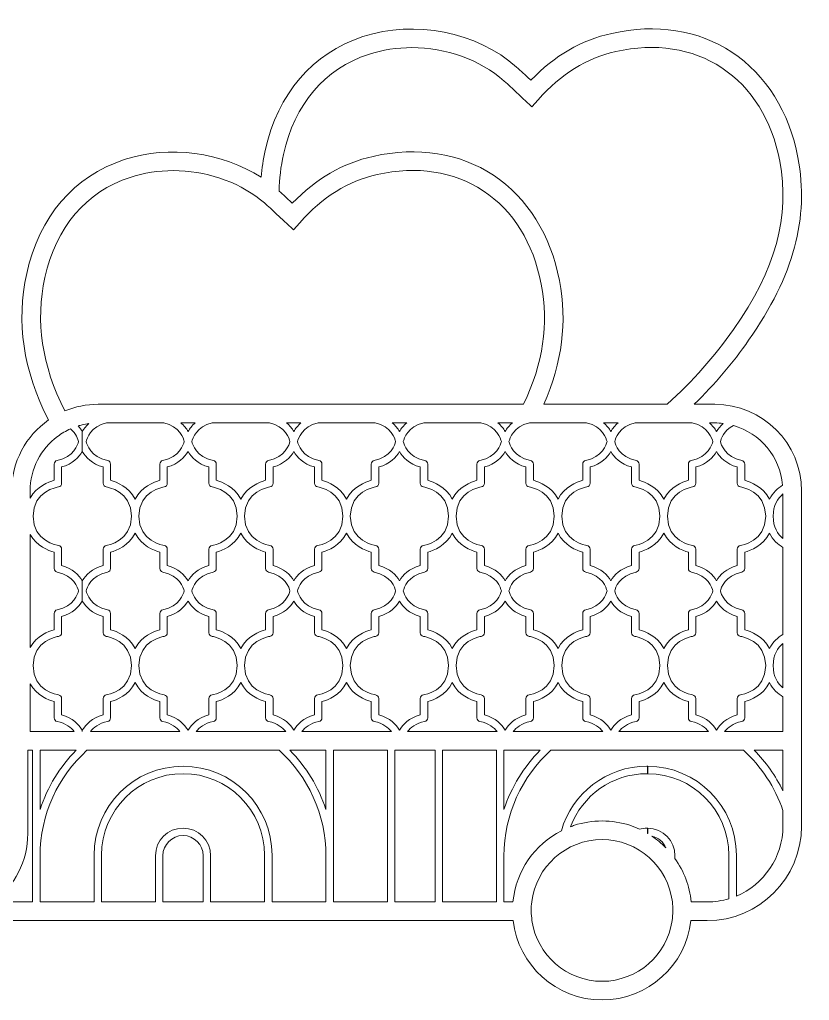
# Model space of a CAD drawing. Extents: x 14 to 2068, y -1996 to -61.
# Drawn here: x 574.7 to 786.6, y -330.3 to -67.2 of the extents above; entities that cross this region are included whole.
import ezdxf

# ---------------------------------------------------------------- set-up
doc = ezdxf.new("R2010")
doc.units = 0
doc.header["$MEASUREMENT"] = 0
doc.layers.add('Layer 1', color=7, linetype='Continuous', lineweight=0)

msp = doc.modelspace()

# ---------------------------------------------------------------- linework, layer by layer
at = {"layer": 'Layer 1'}
for points, knots in [([(463.14, -302.71), (467.31, -306.51), (472.82, -308.83), (478.77, -308.83), (478.77, -308.83), (515.09, -308.83), (515.09, -308.83), (516.35, -320.9), (526.58, -330.34), (538.98, -330.34), (551.36, -330.34), (561.58, -320.92), (562.85, -308.87), (563.03, -308.91), (563.21, -308.93), (563.4, -308.93), (563.4, -308.93), (707.12, -308.93), (707.12, -308.93), (708.48, -320.89), (718.66, -330.22), (730.98, -330.22), (743.3, -330.22), (753.47, -320.89), (754.83, -308.93), (754.83, -308.93), (759.15, -308.93), (759.15, -308.93), (773.13, -308.93), (784.5, -297.56), (784.5, -283.59), (784.5, -283.59), (784.5, -260.67), (784.5, -260.67), (784.5, -260.63), (784.49, -260.6), (784.49, -260.56), (784.49, -260.41), (784.5, -260.26), (784.5, -260.1), (784.5, -260.1), (784.5, -193.67), (784.5, -193.67), (784.5, -180.84), (774.06, -170.4), (761.23, -170.4), (761.23, -170.4), (755.73, -170.4), (755.73, -170.4), (761.23, -165.02), (766.07, -159.31), (770.31, -153.24), (782.39, -135.93), (786.6, -120.36), (783.54, -104.23), (781.22, -91.99), (774.93, -81.95), (765.83, -75.95), (756.74, -69.96), (745.58, -68.21), (733.56, -70.88), (725.41, -72.7), (718.29, -76.82), (711.87, -83.47), (711.8, -83.41), (711.74, -83.34), (711.67, -83.28), (710.37, -82.05), (709.25, -80.98), (708.05, -79.93), (697.35, -70.48), (680.78, -67.2), (666.8, -71.77), (653.27, -76.19), (643.98, -87.03), (640.62, -102.31), (640.09, -104.71), (639.72, -107.11), (639.52, -109.51), (629.01, -102.75), (614.93, -100.8), (602.8, -104.77), (589.27, -109.19), (579.98, -120.03), (576.62, -135.31), (573.75, -148.36), (575.66, -161.27), (582.47, -174.62), (576.47, -178.83), (572.54, -185.8), (572.54, -193.67), (572.54, -193.67), (572.54, -199.3), (572.54, -199.3), (572.54, -199.3), (544.39, -199.3), (544.39, -199.3), (531.85, -199.3), (519.28, -209.22), (516.37, -221.42), (516.37, -221.42), (509.81, -248.94), (509.81, -248.94), (509.81, -248.94), (497.01, -249.88), (497.01, -249.88), (497.01, -249.88), (497.01, -230.37), (497.01, -230.37), (497.01, -228.98), (495.89, -227.87), (494.51, -227.87), (493.13, -227.87), (492.01, -228.98), (492.01, -230.37), (492.01, -230.37), (492.01, -250.24), (492.01, -250.24), (492.01, -250.24), (478.42, -251.24), (478.42, -251.24), (478.38, -251.24), (478.34, -251.25), (478.29, -251.25), (469.89, -252.31), (462.19, -257.93), (458.2, -265.91), (456.43, -269.45), (455.5, -273.32), (455.5, -277.1), (455.5, -277.1), (455.5, -285.56), (455.5, -285.56), (455.5, -286.22), (455.54, -286.92), (455.61, -287.7), (456.16, -293.63), (458.98, -298.91), (463.14, -302.71)], [0, 0, 0, 0, 1, 1, 1, 2, 2, 2, 3, 3, 3, 4, 4, 4, 5, 5, 5, 6, 6, 6, 7, 7, 7, 8, 8, 8, 9, 9, 9, 10, 10, 10, 11, 11, 11, 12, 12, 12, 13, 13, 13, 14, 14, 14, 15, 15, 15, 16, 16, 16, 17, 17, 17, 18, 18, 18, 19, 19, 19, 20, 20, 20, 21, 21, 21, 22, 22, 22, 23, 23, 23, 24, 24, 24, 25, 25, 25, 26, 26, 26, 27, 27, 27, 28, 28, 28, 29, 29, 29, 30, 30, 30, 31, 31, 31, 32, 32, 32, 33, 33, 33, 34, 34, 34, 35, 35, 35, 36, 36, 36, 37, 37, 37, 38, 38, 38, 39, 39, 39, 40, 40, 40, 41, 41, 41, 42, 42, 42, 43, 43, 43, 44, 44, 44, 45, 45, 45, 46, 46, 46, 46]), ([(645.5, -103.38), (648.46, -89.91), (656.58, -80.37), (668.35, -76.52), (672.08, -75.31), (676.01, -74.72), (679.94, -74.72), (689.05, -74.72), (698.17, -77.87), (704.75, -83.68), (705.87, -84.67), (706.96, -85.71), (708.23, -86.91), (708.87, -87.52), (709.55, -88.16), (710.28, -88.85), (710.28, -88.85), (712.16, -90.6), (712.16, -90.6), (712.16, -90.6), (713.86, -88.68), (713.86, -88.68), (720.01, -81.73), (726.81, -77.51), (734.65, -75.76), (745.31, -73.39), (755.14, -74.9), (763.08, -80.13), (771.16, -85.45), (776.54, -94.1), (778.63, -105.16), (781.46, -120.08), (777.63, -134.02), (766.21, -150.38), (761.21, -157.54), (755.31, -164.2), (748.44, -170.4), (748.44, -170.4), (715.37, -170.4), (715.37, -170.4), (720.32, -159.11), (721.64, -148.3), (719.54, -137.23), (717.22, -124.99), (710.93, -114.95), (701.83, -108.95), (692.74, -102.96), (681.58, -101.21), (669.56, -103.88), (661.41, -105.7), (654.29, -109.82), (647.87, -116.47), (647.8, -116.41), (647.74, -116.34), (647.67, -116.28), (646.48, -115.15), (645.44, -114.16), (644.35, -113.2), (644.4, -109.93), (644.78, -106.65), (645.5, -103.38)], [0, 0, 0, 0, 1, 1, 1, 2, 2, 2, 3, 3, 3, 4, 4, 4, 5, 5, 5, 6, 6, 6, 7, 7, 7, 8, 8, 8, 9, 9, 9, 10, 10, 10, 11, 11, 11, 12, 12, 12, 13, 13, 13, 14, 14, 14, 15, 15, 15, 16, 16, 16, 17, 17, 17, 18, 18, 18, 19, 19, 19, 20, 20, 20, 20]), ([(581.5, -136.38), (584.46, -122.91), (592.58, -113.37), (604.35, -109.52), (608.08, -108.31), (612.01, -107.72), (615.94, -107.72), (624.42, -107.72), (632.92, -110.45), (639.36, -115.52), (639.83, -115.89), (640.3, -116.28), (640.75, -116.68), (641.87, -117.67), (642.96, -118.71), (644.23, -119.91), (644.41, -120.08), (644.6, -120.26), (644.79, -120.44), (645.26, -120.89), (645.76, -121.36), (646.28, -121.85), (646.28, -121.85), (648.16, -123.6), (648.16, -123.6), (648.16, -123.6), (649.86, -121.68), (649.86, -121.68), (656.01, -114.73), (662.81, -110.51), (670.65, -108.76), (681.31, -106.39), (691.14, -107.9), (699.08, -113.13), (707.16, -118.45), (712.54, -127.1), (714.63, -138.16), (716.68, -148.99), (715.23, -159.3), (709.91, -170.4), (709.91, -170.4), (595.81, -170.4), (595.81, -170.4), (592.64, -170.4), (589.61, -171.04), (586.85, -172.2), (580.65, -159.96), (578.9, -148.19), (581.5, -136.38)], [0, 0, 0, 0, 1, 1, 1, 2, 2, 2, 3, 3, 3, 4, 4, 4, 5, 5, 5, 6, 6, 6, 7, 7, 7, 8, 8, 8, 9, 9, 9, 10, 10, 10, 11, 11, 11, 12, 12, 12, 13, 13, 13, 14, 14, 14, 15, 15, 15, 16, 16, 16, 16]), ([(585.98, -253.74), (585.98, -253.74), (585.98, -249.37), (585.98, -249.37), (585.98, -248.87), (585.61, -248.45), (585.12, -248.38), (584.84, -248.34), (578.36, -247.33), (578.36, -240.53), (578.36, -233.73), (584.84, -232.72), (585.12, -232.68), (585.61, -232.61), (585.98, -232.19), (585.98, -231.69), (585.98, -231.69), (585.98, -227.32), (585.98, -227.32), (589, -226.5), (590.65, -224.71), (591.54, -223.19), (591.54, -223.19), (591.54, -221.48), (591.54, -221.48), (591.54, -221.48), (591.54, -219.49), (591.54, -219.49), (591.54, -219.49), (591.54, -217.77), (591.54, -217.77), (590.65, -216.25), (589, -214.47), (585.98, -213.65), (585.98, -213.65), (585.98, -209.28), (585.98, -209.28), (585.98, -208.78), (585.61, -208.36), (585.12, -208.29), (584.84, -208.25), (578.36, -207.24), (578.36, -200.44), (578.36, -193.64), (584.84, -192.63), (585.12, -192.59), (585.61, -192.52), (585.98, -192.1), (585.98, -191.6), (585.98, -191.6), (585.98, -187.23), (585.98, -187.23), (589, -186.41), (590.65, -184.62), (591.54, -183.11), (591.54, -183.11), (591.54, -181.39), (591.54, -181.39), (591.54, -181.39), (591.54, -179.4), (591.54, -179.4), (591.54, -179.4), (591.54, -177.68), (591.54, -177.68), (591.27, -177.21), (590.9, -176.71), (590.45, -176.22), (590.81, -176.11), (591.18, -176.01), (591.54, -175.92), (591.54, -175.92), (591.54, -175.92), (591.54, -175.92), (592.11, -175.79), (592.68, -175.68), (593.27, -175.59), (592.51, -176.27), (591.94, -177), (591.54, -177.68), (591.54, -177.68), (591.54, -179.4), (591.54, -179.4), (591.54, -179.4), (591.54, -181.39), (591.54, -181.39), (591.54, -181.39), (591.54, -183.11), (591.54, -183.11), (592.43, -184.62), (594.09, -186.41), (597.11, -187.23), (597.11, -187.23), (597.11, -191.6), (597.11, -191.6), (597.11, -192.1), (597.48, -192.52), (597.97, -192.59), (598.24, -192.63), (604.72, -193.64), (604.72, -200.44), (604.72, -207.24), (598.24, -208.25), (597.97, -208.29), (597.48, -208.36), (597.11, -208.78), (597.11, -209.28), (597.11, -209.28), (597.11, -213.65), (597.11, -213.65), (594.09, -214.47), (592.43, -216.25), (591.54, -217.77), (591.54, -217.77), (591.54, -219.49), (591.54, -219.49), (591.54, -219.49), (591.54, -221.48), (591.54, -221.48), (591.54, -221.48), (591.54, -223.19), (591.54, -223.19), (592.43, -224.71), (594.09, -226.5), (597.11, -227.32), (597.11, -227.32), (597.11, -231.69), (597.11, -231.69), (597.11, -232.18), (597.48, -232.61), (597.97, -232.68), (598.24, -232.72), (604.72, -233.73), (604.72, -240.53), (604.72, -247.33), (598.24, -248.34), (597.97, -248.38), (597.48, -248.44), (597.11, -248.87), (597.11, -249.37), (597.11, -249.37), (597.11, -253.74), (597.11, -253.74), (594.09, -254.55), (592.43, -256.34), (591.54, -257.86), (591.54, -257.86), (591.54, -258.24), (591.54, -258.24), (591.54, -258.24), (591.54, -258.24), (591.54, -258.24), (591.54, -258.24), (591.54, -257.86), (591.54, -257.86), (590.65, -256.34), (589, -254.55), (585.98, -253.74)], [0, 0, 0, 0, 1, 1, 1, 2, 2, 2, 3, 3, 3, 4, 4, 4, 5, 5, 5, 6, 6, 6, 7, 7, 7, 8, 8, 8, 9, 9, 9, 10, 10, 10, 11, 11, 11, 12, 12, 12, 13, 13, 13, 14, 14, 14, 15, 15, 15, 16, 16, 16, 17, 17, 17, 18, 18, 18, 19, 19, 19, 20, 20, 20, 21, 21, 21, 22, 22, 22, 23, 23, 23, 24, 24, 24, 25, 25, 25, 26, 26, 26, 27, 27, 27, 28, 28, 28, 29, 29, 29, 30, 30, 30, 31, 31, 31, 32, 32, 32, 33, 33, 33, 34, 34, 34, 35, 35, 35, 36, 36, 36, 37, 37, 37, 38, 38, 38, 39, 39, 39, 40, 40, 40, 41, 41, 41, 42, 42, 42, 43, 43, 43, 44, 44, 44, 45, 45, 45, 46, 46, 46, 47, 47, 47, 48, 48, 48, 49, 49, 49, 50, 50, 50, 51, 51, 51, 52, 52, 52, 52]), ([(618.88, -180.39), (618.7, -181.17), (617.65, -184.57), (613.14, -185.45), (612.68, -185.55), (612.34, -185.96), (612.34, -186.43), (612.34, -186.43), (612.34, -190.8), (612.34, -190.8), (610.75, -191.23), (607.4, -192.51), (605.72, -195.89), (604.05, -192.51), (600.69, -191.23), (599.11, -190.8), (599.11, -190.8), (599.11, -186.43), (599.11, -186.43), (599.11, -185.96), (598.77, -185.55), (598.3, -185.45), (593.79, -184.56), (592.75, -181.16), (592.57, -180.39), (592.75, -179.63), (593.77, -176.36), (598.05, -175.4), (598.05, -175.4), (613.39, -175.4), (613.39, -175.4), (617.68, -176.36), (618.7, -179.64), (618.88, -180.39)], [0, 0, 0, 0, 1, 1, 1, 2, 2, 2, 3, 3, 3, 4, 4, 4, 5, 5, 5, 6, 6, 6, 7, 7, 7, 8, 8, 8, 9, 9, 9, 10, 10, 10, 11, 11, 11, 11]), ([(619.9, -177.68), (619.47, -176.94), (618.84, -176.13), (617.96, -175.4), (617.96, -175.4), (621.84, -175.4), (621.84, -175.4), (620.96, -176.13), (620.34, -176.94), (619.9, -177.68)], [0, 0, 0, 0, 1, 1, 1, 2, 2, 2, 3, 3, 3, 3]), ([(647.24, -180.39), (647.06, -181.17), (646.01, -184.57), (641.5, -185.45), (641.04, -185.55), (640.7, -185.96), (640.7, -186.43), (640.7, -186.43), (640.7, -190.8), (640.7, -190.8), (639.11, -191.23), (635.76, -192.51), (634.08, -195.89), (632.41, -192.51), (629.05, -191.23), (627.47, -190.8), (627.47, -190.8), (627.47, -186.43), (627.47, -186.43), (627.47, -185.96), (627.13, -185.55), (626.66, -185.45), (622.15, -184.56), (621.11, -181.16), (620.92, -180.39), (621.11, -179.63), (622.13, -176.36), (626.41, -175.4), (626.41, -175.4), (641.75, -175.4), (641.75, -175.4), (646.04, -176.36), (647.06, -179.64), (647.24, -180.39)], [0, 0, 0, 0, 1, 1, 1, 2, 2, 2, 3, 3, 3, 4, 4, 4, 5, 5, 5, 6, 6, 6, 7, 7, 7, 8, 8, 8, 9, 9, 9, 10, 10, 10, 11, 11, 11, 11]), ([(648.26, -177.68), (647.82, -176.94), (647.2, -176.13), (646.32, -175.4), (646.32, -175.4), (650.2, -175.4), (650.2, -175.4), (649.32, -176.13), (648.7, -176.94), (648.26, -177.68)], [0, 0, 0, 0, 1, 1, 1, 2, 2, 2, 3, 3, 3, 3]), ([(675.6, -180.39), (675.42, -181.17), (674.37, -184.57), (669.86, -185.45), (669.39, -185.55), (669.06, -185.96), (669.06, -186.43), (669.06, -186.43), (669.06, -190.8), (669.06, -190.8), (667.47, -191.23), (664.12, -192.51), (662.44, -195.89), (660.77, -192.51), (657.41, -191.23), (655.83, -190.8), (655.83, -190.8), (655.83, -186.43), (655.83, -186.43), (655.83, -185.96), (655.49, -185.55), (655.02, -185.45), (650.51, -184.56), (649.47, -181.17), (649.28, -180.4), (649.46, -179.65), (650.5, -176.36), (654.77, -175.4), (654.77, -175.4), (670.11, -175.4), (670.11, -175.4), (674.4, -176.36), (675.42, -179.64), (675.6, -180.39)], [0, 0, 0, 0, 1, 1, 1, 2, 2, 2, 3, 3, 3, 4, 4, 4, 5, 5, 5, 6, 6, 6, 7, 7, 7, 8, 8, 8, 9, 9, 9, 10, 10, 10, 11, 11, 11, 11]), ([(676.62, -177.68), (676.18, -176.94), (675.56, -176.13), (674.68, -175.4), (674.68, -175.4), (678.56, -175.4), (678.56, -175.4), (677.68, -176.13), (677.06, -176.94), (676.62, -177.68)], [0, 0, 0, 0, 1, 1, 1, 2, 2, 2, 3, 3, 3, 3]), ([(703.96, -180.39), (703.77, -181.17), (702.72, -184.57), (698.22, -185.45), (697.75, -185.55), (697.42, -185.96), (697.42, -186.43), (697.42, -186.43), (697.42, -190.8), (697.42, -190.8), (695.83, -191.23), (692.48, -192.51), (690.8, -195.89), (689.12, -192.51), (685.77, -191.23), (684.19, -190.8), (684.19, -190.8), (684.19, -186.43), (684.19, -186.43), (684.19, -185.96), (683.85, -185.55), (683.38, -185.45), (678.87, -184.56), (677.82, -181.16), (677.64, -180.39), (677.82, -179.63), (678.85, -176.36), (683.13, -175.4), (683.13, -175.4), (698.47, -175.4), (698.47, -175.4), (702.76, -176.36), (703.78, -179.64), (703.96, -180.39)], [0, 0, 0, 0, 1, 1, 1, 2, 2, 2, 3, 3, 3, 4, 4, 4, 5, 5, 5, 6, 6, 6, 7, 7, 7, 8, 8, 8, 9, 9, 9, 10, 10, 10, 11, 11, 11, 11]), ([(704.98, -177.68), (704.54, -176.94), (703.92, -176.13), (703.04, -175.4), (703.04, -175.4), (706.92, -175.4), (706.92, -175.4), (706.04, -176.13), (705.42, -176.94), (704.98, -177.68)], [0, 0, 0, 0, 1, 1, 1, 2, 2, 2, 3, 3, 3, 3]), ([(732.32, -180.39), (732.13, -181.17), (731.08, -184.57), (726.58, -185.45), (726.11, -185.55), (725.78, -185.96), (725.78, -186.43), (725.78, -186.43), (725.78, -190.8), (725.78, -190.8), (724.19, -191.23), (720.84, -192.51), (719.16, -195.89), (717.48, -192.51), (714.13, -191.23), (712.55, -190.8), (712.55, -190.8), (712.55, -186.43), (712.55, -186.43), (712.55, -185.96), (712.21, -185.55), (711.74, -185.45), (707.23, -184.56), (706.18, -181.16), (706, -180.39), (706.18, -179.63), (707.21, -176.36), (711.49, -175.4), (711.49, -175.4), (726.83, -175.4), (726.83, -175.4), (731.12, -176.36), (732.14, -179.64), (732.32, -180.39)], [0, 0, 0, 0, 1, 1, 1, 2, 2, 2, 3, 3, 3, 4, 4, 4, 5, 5, 5, 6, 6, 6, 7, 7, 7, 8, 8, 8, 9, 9, 9, 10, 10, 10, 11, 11, 11, 11]), ([(733.34, -177.68), (732.9, -176.94), (732.28, -176.13), (731.4, -175.4), (731.4, -175.4), (735.28, -175.4), (735.28, -175.4), (734.4, -176.13), (733.78, -176.94), (733.34, -177.68)], [0, 0, 0, 0, 1, 1, 1, 2, 2, 2, 3, 3, 3, 3]), ([(760.68, -180.39), (760.49, -181.17), (759.44, -184.57), (754.94, -185.45), (754.47, -185.55), (754.13, -185.96), (754.13, -186.43), (754.13, -186.43), (754.13, -190.8), (754.13, -190.8), (752.55, -191.23), (749.2, -192.51), (747.52, -195.89), (745.84, -192.51), (742.49, -191.23), (740.9, -190.8), (740.9, -190.8), (740.9, -186.43), (740.9, -186.43), (740.9, -185.96), (740.57, -185.55), (740.1, -185.45), (735.59, -184.56), (734.54, -181.17), (734.36, -180.4), (734.54, -179.65), (735.58, -176.36), (739.85, -175.4), (739.85, -175.4), (755.19, -175.4), (755.19, -175.4), (759.48, -176.36), (760.5, -179.64), (760.68, -180.39)], [0, 0, 0, 0, 1, 1, 1, 2, 2, 2, 3, 3, 3, 4, 4, 4, 5, 5, 5, 6, 6, 6, 7, 7, 7, 8, 8, 8, 9, 9, 9, 10, 10, 10, 11, 11, 11, 11]), ([(761.23, -175.4), (761.99, -175.4), (762.73, -175.46), (763.47, -175.55), (762.68, -176.24), (762.11, -176.99), (761.7, -177.68), (761.26, -176.94), (760.64, -176.13), (759.76, -175.4), (759.76, -175.4), (761.23, -175.4), (761.23, -175.4)], [0, 0, 0, 0, 1, 1, 1, 2, 2, 2, 3, 3, 3, 4, 4, 4, 4]), ([(779.42, -192.11), (778.11, -192.91), (776.76, -194.11), (775.88, -195.89), (774.2, -192.51), (770.85, -191.23), (769.26, -190.8), (769.26, -190.8), (769.26, -186.43), (769.26, -186.43), (769.26, -185.96), (768.93, -185.55), (768.46, -185.45), (763.95, -184.56), (762.9, -181.16), (762.72, -180.39), (762.87, -179.77), (763.58, -177.45), (766.21, -176.11), (773.38, -178.14), (778.77, -184.46), (779.42, -192.11)], [0, 0, 0, 0, 1, 1, 1, 2, 2, 2, 3, 3, 3, 4, 4, 4, 5, 5, 5, 6, 6, 6, 7, 7, 7, 7]), ([(577.54, -193.67), (577.54, -187.69), (580.44, -182.36), (584.9, -179.04), (585.97, -178.23), (587.14, -177.55), (588.38, -176.99), (589.92, -178.3), (590.4, -179.9), (590.52, -180.39), (590.34, -181.17), (589.29, -184.57), (584.79, -185.45), (584.32, -185.55), (583.98, -185.96), (583.98, -186.43), (583.98, -186.43), (583.98, -190.8), (583.98, -190.8), (582.45, -191.21), (579.26, -192.43), (577.54, -195.55), (577.54, -195.55), (577.54, -193.67), (577.54, -193.67)], [0, 0, 0, 0, 1, 1, 1, 2, 2, 2, 3, 3, 3, 4, 4, 4, 5, 5, 5, 6, 6, 6, 7, 7, 7, 8, 8, 8, 8]), ([(619.9, -183.11), (620.79, -184.62), (622.44, -186.41), (625.47, -187.23), (625.47, -187.23), (625.47, -191.6), (625.47, -191.6), (625.47, -192.1), (625.84, -192.52), (626.33, -192.59), (626.6, -192.63), (633.08, -193.64), (633.08, -200.44), (633.08, -207.24), (626.6, -208.25), (626.33, -208.29), (625.84, -208.36), (625.47, -208.78), (625.47, -209.28), (625.47, -209.28), (625.47, -213.65), (625.47, -213.65), (622.44, -214.47), (620.79, -216.25), (619.9, -217.77), (619.01, -216.25), (617.36, -214.47), (614.34, -213.65), (614.34, -213.65), (614.34, -209.28), (614.34, -209.28), (614.34, -208.78), (613.97, -208.36), (613.48, -208.29), (613.2, -208.25), (606.72, -207.24), (606.72, -200.44), (606.72, -193.64), (613.2, -192.63), (613.47, -192.59), (613.97, -192.52), (614.34, -192.1), (614.34, -191.6), (614.34, -191.6), (614.34, -187.23), (614.34, -187.23), (617.36, -186.41), (619.01, -184.62), (619.9, -183.11)], [0, 0, 0, 0, 1, 1, 1, 2, 2, 2, 3, 3, 3, 4, 4, 4, 5, 5, 5, 6, 6, 6, 7, 7, 7, 8, 8, 8, 9, 9, 9, 10, 10, 10, 11, 11, 11, 12, 12, 12, 13, 13, 13, 14, 14, 14, 15, 15, 15, 16, 16, 16, 16]), ([(648.26, -183.11), (649.15, -184.62), (650.8, -186.41), (653.83, -187.23), (653.83, -187.23), (653.83, -191.6), (653.83, -191.6), (653.83, -192.1), (654.2, -192.52), (654.69, -192.59), (654.96, -192.63), (661.44, -193.64), (661.44, -200.44), (661.44, -207.24), (654.96, -208.25), (654.69, -208.29), (654.2, -208.36), (653.83, -208.78), (653.83, -209.28), (653.83, -209.28), (653.83, -213.65), (653.83, -213.65), (650.8, -214.47), (649.15, -216.25), (648.26, -217.77), (647.37, -216.25), (645.72, -214.47), (642.7, -213.65), (642.7, -213.65), (642.7, -209.28), (642.7, -209.28), (642.7, -208.78), (642.33, -208.36), (641.84, -208.29), (641.56, -208.25), (635.08, -207.24), (635.08, -200.44), (635.08, -193.64), (641.56, -192.63), (641.83, -192.59), (642.33, -192.52), (642.7, -192.1), (642.7, -191.6), (642.7, -191.6), (642.7, -187.23), (642.7, -187.23), (645.72, -186.41), (647.37, -184.62), (648.26, -183.11)], [0, 0, 0, 0, 1, 1, 1, 2, 2, 2, 3, 3, 3, 4, 4, 4, 5, 5, 5, 6, 6, 6, 7, 7, 7, 8, 8, 8, 9, 9, 9, 10, 10, 10, 11, 11, 11, 12, 12, 12, 13, 13, 13, 14, 14, 14, 15, 15, 15, 16, 16, 16, 16]), ([(676.62, -183.11), (677.51, -184.62), (679.16, -186.41), (682.19, -187.23), (682.19, -187.23), (682.19, -191.6), (682.19, -191.6), (682.19, -192.1), (682.55, -192.52), (683.05, -192.59), (683.32, -192.63), (689.8, -193.64), (689.8, -200.44), (689.8, -207.24), (683.32, -208.25), (683.05, -208.29), (682.55, -208.36), (682.19, -208.78), (682.19, -209.28), (682.19, -209.28), (682.19, -213.65), (682.19, -213.65), (679.16, -214.47), (677.51, -216.25), (676.62, -217.77), (675.73, -216.25), (674.08, -214.47), (671.06, -213.65), (671.06, -213.65), (671.06, -209.28), (671.06, -209.28), (671.06, -208.78), (670.69, -208.36), (670.2, -208.29), (669.92, -208.25), (663.44, -207.24), (663.44, -200.44), (663.44, -193.64), (669.92, -192.63), (670.19, -192.59), (670.69, -192.52), (671.06, -192.1), (671.06, -191.6), (671.06, -191.6), (671.06, -187.23), (671.06, -187.23), (674.08, -186.41), (675.73, -184.62), (676.62, -183.11)], [0, 0, 0, 0, 1, 1, 1, 2, 2, 2, 3, 3, 3, 4, 4, 4, 5, 5, 5, 6, 6, 6, 7, 7, 7, 8, 8, 8, 9, 9, 9, 10, 10, 10, 11, 11, 11, 12, 12, 12, 13, 13, 13, 14, 14, 14, 15, 15, 15, 16, 16, 16, 16]), ([(704.98, -183.11), (705.87, -184.62), (707.52, -186.41), (710.55, -187.23), (710.55, -187.23), (710.55, -191.6), (710.55, -191.6), (710.55, -192.1), (710.91, -192.52), (711.41, -192.59), (711.68, -192.63), (718.16, -193.64), (718.16, -200.44), (718.16, -207.24), (711.68, -208.25), (711.41, -208.29), (710.91, -208.36), (710.55, -208.78), (710.55, -209.28), (710.55, -209.28), (710.55, -213.65), (710.55, -213.65), (707.52, -214.47), (705.87, -216.25), (704.98, -217.77), (704.09, -216.25), (702.44, -214.47), (699.42, -213.65), (699.42, -213.65), (699.42, -209.28), (699.42, -209.28), (699.42, -208.78), (699.05, -208.36), (698.56, -208.29), (698.28, -208.25), (691.8, -207.24), (691.8, -200.44), (691.8, -193.64), (698.28, -192.63), (698.55, -192.59), (699.05, -192.52), (699.42, -192.1), (699.42, -191.6), (699.42, -191.6), (699.42, -187.23), (699.42, -187.23), (702.44, -186.41), (704.09, -184.62), (704.98, -183.11)], [0, 0, 0, 0, 1, 1, 1, 2, 2, 2, 3, 3, 3, 4, 4, 4, 5, 5, 5, 6, 6, 6, 7, 7, 7, 8, 8, 8, 9, 9, 9, 10, 10, 10, 11, 11, 11, 12, 12, 12, 13, 13, 13, 14, 14, 14, 15, 15, 15, 16, 16, 16, 16]), ([(733.34, -183.11), (734.23, -184.62), (735.88, -186.41), (738.9, -187.23), (738.9, -187.23), (738.9, -191.6), (738.9, -191.6), (738.9, -192.1), (739.27, -192.52), (739.76, -192.59), (740.04, -192.63), (746.52, -193.64), (746.52, -200.44), (746.52, -207.24), (740.04, -208.25), (739.77, -208.29), (739.27, -208.36), (738.9, -208.78), (738.9, -209.28), (738.9, -209.28), (738.9, -213.65), (738.9, -213.65), (735.88, -214.47), (734.23, -216.25), (733.34, -217.77), (732.45, -216.25), (730.8, -214.47), (727.78, -213.65), (727.78, -213.65), (727.78, -209.28), (727.78, -209.28), (727.78, -208.78), (727.41, -208.36), (726.91, -208.29), (726.64, -208.25), (720.16, -207.24), (720.16, -200.44), (720.16, -193.64), (726.64, -192.63), (726.91, -192.59), (727.41, -192.52), (727.78, -192.1), (727.78, -191.6), (727.78, -191.6), (727.78, -187.23), (727.78, -187.23), (730.8, -186.41), (732.45, -184.62), (733.34, -183.11)], [0, 0, 0, 0, 1, 1, 1, 2, 2, 2, 3, 3, 3, 4, 4, 4, 5, 5, 5, 6, 6, 6, 7, 7, 7, 8, 8, 8, 9, 9, 9, 10, 10, 10, 11, 11, 11, 12, 12, 12, 13, 13, 13, 14, 14, 14, 15, 15, 15, 16, 16, 16, 16]), ([(768.12, -192.59), (768.4, -192.63), (774.88, -193.64), (774.88, -200.44), (774.88, -207.24), (768.4, -208.25), (768.13, -208.29), (767.63, -208.36), (767.26, -208.78), (767.26, -209.28), (767.26, -209.28), (767.26, -213.65), (767.26, -213.65), (764.24, -214.47), (762.59, -216.25), (761.7, -217.77), (760.81, -216.25), (759.16, -214.47), (756.13, -213.65), (756.13, -213.65), (756.13, -209.28), (756.13, -209.28), (756.13, -208.78), (755.77, -208.36), (755.27, -208.29), (755, -208.25), (748.52, -207.24), (748.52, -200.44), (748.52, -193.64), (755, -192.63), (755.27, -192.59), (755.77, -192.52), (756.13, -192.1), (756.13, -191.6), (756.13, -191.6), (756.13, -187.23), (756.13, -187.23), (759.16, -186.41), (760.81, -184.62), (761.7, -183.11), (762.59, -184.62), (764.24, -186.41), (767.26, -187.23), (767.26, -187.23), (767.26, -191.6), (767.26, -191.6), (767.26, -192.1), (767.63, -192.52), (768.12, -192.59)], [0, 0, 0, 0, 1, 1, 1, 2, 2, 2, 3, 3, 3, 4, 4, 4, 5, 5, 5, 6, 6, 6, 7, 7, 7, 8, 8, 8, 9, 9, 9, 10, 10, 10, 11, 11, 11, 12, 12, 12, 13, 13, 13, 14, 14, 14, 15, 15, 15, 16, 16, 16, 16]), ([(779.5, -206.41), (778.1, -205.24), (776.88, -203.39), (776.88, -200.44), (776.88, -197.49), (778.1, -195.63), (779.5, -194.47), (779.5, -194.47), (779.5, -206.41), (779.5, -206.41)], [0, 0, 0, 0, 1, 1, 1, 2, 2, 2, 3, 3, 3, 3]), ([(598.3, -225.54), (593.79, -224.65), (592.75, -221.25), (592.57, -220.48), (592.75, -219.7), (593.8, -216.31), (598.3, -215.42), (598.77, -215.33), (599.11, -214.92), (599.11, -214.44), (599.11, -214.44), (599.11, -210.08), (599.11, -210.08), (600.69, -209.65), (604.05, -208.37), (605.72, -204.99), (607.4, -208.37), (610.75, -209.65), (612.34, -210.08), (612.34, -210.08), (612.34, -214.44), (612.34, -214.44), (612.34, -214.92), (612.68, -215.33), (613.14, -215.42), (617.65, -216.31), (618.7, -219.71), (618.88, -220.48), (618.7, -221.26), (617.65, -224.65), (613.14, -225.54), (612.68, -225.63), (612.34, -226.04), (612.34, -226.52), (612.34, -226.52), (612.34, -230.89), (612.34, -230.89), (610.75, -231.31), (607.4, -232.6), (605.72, -235.97), (604.05, -232.6), (600.69, -231.31), (599.11, -230.89), (599.11, -230.89), (599.11, -226.52), (599.11, -226.52), (599.11, -226.04), (598.77, -225.63), (598.3, -225.54)], [0, 0, 0, 0, 1, 1, 1, 2, 2, 2, 3, 3, 3, 4, 4, 4, 5, 5, 5, 6, 6, 6, 7, 7, 7, 8, 8, 8, 9, 9, 9, 10, 10, 10, 11, 11, 11, 12, 12, 12, 13, 13, 13, 14, 14, 14, 15, 15, 15, 16, 16, 16, 16]), ([(640.7, -210.08), (640.7, -210.08), (640.7, -214.44), (640.7, -214.44), (640.7, -214.92), (641.04, -215.33), (641.5, -215.42), (646.01, -216.31), (647.06, -219.71), (647.24, -220.48), (647.06, -221.26), (646.01, -224.65), (641.5, -225.54), (641.04, -225.63), (640.7, -226.04), (640.7, -226.52), (640.7, -226.52), (640.7, -230.89), (640.7, -230.89), (639.11, -231.31), (635.76, -232.6), (634.08, -235.97), (632.41, -232.6), (629.05, -231.31), (627.47, -230.89), (627.47, -230.89), (627.47, -226.52), (627.47, -226.52), (627.47, -226.04), (627.13, -225.63), (626.66, -225.54), (622.15, -224.65), (621.11, -221.25), (620.92, -220.48), (621.11, -219.7), (622.16, -216.31), (626.66, -215.42), (627.13, -215.33), (627.47, -214.92), (627.47, -214.44), (627.47, -214.44), (627.47, -210.08), (627.47, -210.08), (629.05, -209.65), (632.41, -208.37), (634.08, -204.99), (635.76, -208.37), (639.11, -209.65), (640.7, -210.08)], [0, 0, 0, 0, 1, 1, 1, 2, 2, 2, 3, 3, 3, 4, 4, 4, 5, 5, 5, 6, 6, 6, 7, 7, 7, 8, 8, 8, 9, 9, 9, 10, 10, 10, 11, 11, 11, 12, 12, 12, 13, 13, 13, 14, 14, 14, 15, 15, 15, 16, 16, 16, 16]), ([(669.06, -210.08), (669.06, -210.08), (669.06, -214.44), (669.06, -214.44), (669.06, -214.92), (669.39, -215.33), (669.86, -215.42), (674.37, -216.31), (675.42, -219.71), (675.6, -220.48), (675.42, -221.26), (674.37, -224.65), (669.86, -225.54), (669.39, -225.63), (669.06, -226.04), (669.06, -226.52), (669.06, -226.52), (669.06, -230.89), (669.06, -230.89), (667.47, -231.31), (664.12, -232.6), (662.44, -235.97), (660.77, -232.6), (657.41, -231.31), (655.83, -230.89), (655.83, -230.89), (655.83, -226.52), (655.83, -226.52), (655.83, -226.04), (655.49, -225.63), (655.02, -225.54), (650.51, -224.65), (649.47, -221.25), (649.28, -220.48), (649.47, -219.7), (650.52, -216.31), (655.02, -215.42), (655.49, -215.33), (655.83, -214.92), (655.83, -214.44), (655.83, -214.44), (655.83, -210.08), (655.83, -210.08), (657.41, -209.65), (660.77, -208.37), (662.44, -204.99), (664.12, -208.37), (667.47, -209.65), (669.06, -210.08)], [0, 0, 0, 0, 1, 1, 1, 2, 2, 2, 3, 3, 3, 4, 4, 4, 5, 5, 5, 6, 6, 6, 7, 7, 7, 8, 8, 8, 9, 9, 9, 10, 10, 10, 11, 11, 11, 12, 12, 12, 13, 13, 13, 14, 14, 14, 15, 15, 15, 16, 16, 16, 16]), ([(697.42, -210.08), (697.42, -210.08), (697.42, -214.44), (697.42, -214.44), (697.42, -214.92), (697.75, -215.33), (698.22, -215.42), (702.73, -216.31), (703.78, -219.71), (703.96, -220.48), (703.77, -221.26), (702.72, -224.65), (698.22, -225.54), (697.75, -225.63), (697.42, -226.04), (697.42, -226.52), (697.42, -226.52), (697.42, -230.89), (697.42, -230.89), (695.83, -231.31), (692.48, -232.6), (690.8, -235.97), (689.12, -232.6), (685.77, -231.31), (684.19, -230.89), (684.19, -230.89), (684.19, -226.52), (684.19, -226.52), (684.19, -226.04), (683.85, -225.63), (683.38, -225.54), (678.87, -224.65), (677.82, -221.25), (677.64, -220.48), (677.83, -219.7), (678.88, -216.31), (683.38, -215.42), (683.85, -215.33), (684.19, -214.92), (684.19, -214.44), (684.19, -214.44), (684.19, -210.08), (684.19, -210.08), (685.77, -209.65), (689.12, -208.37), (690.8, -204.99), (692.48, -208.37), (695.83, -209.65), (697.42, -210.08)], [0, 0, 0, 0, 1, 1, 1, 2, 2, 2, 3, 3, 3, 4, 4, 4, 5, 5, 5, 6, 6, 6, 7, 7, 7, 8, 8, 8, 9, 9, 9, 10, 10, 10, 11, 11, 11, 12, 12, 12, 13, 13, 13, 14, 14, 14, 15, 15, 15, 16, 16, 16, 16]), ([(725.78, -210.08), (725.78, -210.08), (725.78, -214.44), (725.78, -214.44), (725.78, -214.92), (726.11, -215.33), (726.58, -215.42), (731.09, -216.31), (732.14, -219.71), (732.32, -220.48), (732.13, -221.26), (731.08, -224.65), (726.58, -225.54), (726.11, -225.63), (725.78, -226.04), (725.78, -226.52), (725.78, -226.52), (725.78, -230.89), (725.78, -230.89), (724.19, -231.31), (720.84, -232.6), (719.16, -235.97), (717.48, -232.6), (714.13, -231.31), (712.55, -230.89), (712.55, -230.89), (712.55, -226.52), (712.55, -226.52), (712.55, -226.04), (712.21, -225.63), (711.74, -225.54), (707.23, -224.65), (706.18, -221.25), (706, -220.48), (706.19, -219.7), (707.24, -216.31), (711.74, -215.42), (712.21, -215.33), (712.55, -214.92), (712.55, -214.44), (712.55, -214.44), (712.55, -210.08), (712.55, -210.08), (714.13, -209.65), (717.48, -208.37), (719.16, -204.99), (720.84, -208.37), (724.19, -209.65), (725.78, -210.08)], [0, 0, 0, 0, 1, 1, 1, 2, 2, 2, 3, 3, 3, 4, 4, 4, 5, 5, 5, 6, 6, 6, 7, 7, 7, 8, 8, 8, 9, 9, 9, 10, 10, 10, 11, 11, 11, 12, 12, 12, 13, 13, 13, 14, 14, 14, 15, 15, 15, 16, 16, 16, 16]), ([(754.94, -215.42), (759.45, -216.31), (760.5, -219.71), (760.68, -220.48), (760.49, -221.26), (759.44, -224.65), (754.94, -225.54), (754.47, -225.63), (754.13, -226.04), (754.13, -226.52), (754.13, -226.52), (754.13, -230.89), (754.13, -230.89), (752.55, -231.31), (749.2, -232.6), (747.52, -235.97), (745.84, -232.6), (742.49, -231.31), (740.9, -230.89), (740.9, -230.89), (740.9, -226.52), (740.9, -226.52), (740.9, -226.04), (740.57, -225.63), (740.1, -225.54), (735.59, -224.65), (734.54, -221.25), (734.36, -220.48), (734.55, -219.7), (735.6, -216.31), (740.1, -215.42), (740.57, -215.33), (740.9, -214.92), (740.9, -214.44), (740.9, -214.44), (740.9, -210.08), (740.9, -210.08), (742.49, -209.65), (745.84, -208.37), (747.52, -204.99), (749.2, -208.37), (752.55, -209.65), (754.13, -210.08), (754.13, -210.08), (754.13, -214.44), (754.13, -214.44), (754.13, -214.92), (754.47, -215.33), (754.94, -215.42)], [0, 0, 0, 0, 1, 1, 1, 2, 2, 2, 3, 3, 3, 4, 4, 4, 5, 5, 5, 6, 6, 6, 7, 7, 7, 8, 8, 8, 9, 9, 9, 10, 10, 10, 11, 11, 11, 12, 12, 12, 13, 13, 13, 14, 14, 14, 15, 15, 15, 16, 16, 16, 16]), ([(779.5, -232.15), (778.16, -232.95), (776.78, -234.16), (775.88, -235.97), (774.2, -232.6), (770.85, -231.31), (769.26, -230.89), (769.26, -230.89), (769.26, -226.52), (769.26, -226.52), (769.26, -226.04), (768.93, -225.63), (768.46, -225.54), (763.95, -224.65), (762.9, -221.25), (762.72, -220.48), (762.9, -219.7), (763.95, -216.31), (768.46, -215.42), (768.93, -215.33), (769.26, -214.92), (769.26, -214.44), (769.26, -214.44), (769.26, -210.08), (769.26, -210.08), (770.85, -209.65), (774.2, -208.37), (775.88, -204.99), (776.78, -206.81), (778.16, -208.02), (779.5, -208.81), (779.5, -208.81), (779.5, -232.15), (779.5, -232.15)], [0, 0, 0, 0, 1, 1, 1, 2, 2, 2, 3, 3, 3, 4, 4, 4, 5, 5, 5, 6, 6, 6, 7, 7, 7, 8, 8, 8, 9, 9, 9, 10, 10, 10, 11, 11, 11, 11]), ([(577.54, -205.32), (579.26, -208.45), (582.45, -209.67), (583.98, -210.08), (583.98, -210.08), (583.98, -214.44), (583.98, -214.44), (583.98, -214.92), (584.32, -215.33), (584.79, -215.42), (589.29, -216.31), (590.34, -219.71), (590.52, -220.48), (590.34, -221.26), (589.29, -224.65), (584.79, -225.54), (584.32, -225.63), (583.98, -226.04), (583.98, -226.52), (583.98, -226.52), (583.98, -230.89), (583.98, -230.89), (582.45, -231.3), (579.26, -232.51), (577.54, -235.64), (577.54, -235.64), (577.54, -205.32), (577.54, -205.32)], [0, 0, 0, 0, 1, 1, 1, 2, 2, 2, 3, 3, 3, 4, 4, 4, 5, 5, 5, 6, 6, 6, 7, 7, 7, 8, 8, 8, 9, 9, 9, 9]), ([(626.33, -248.38), (625.84, -248.44), (625.47, -248.87), (625.47, -249.37), (625.47, -249.37), (625.47, -253.74), (625.47, -253.74), (622.44, -254.55), (620.79, -256.34), (619.9, -257.86), (619.01, -256.34), (617.36, -254.55), (614.34, -253.74), (614.34, -253.74), (614.34, -249.37), (614.34, -249.37), (614.34, -248.87), (613.97, -248.45), (613.48, -248.38), (613.2, -248.34), (606.72, -247.33), (606.72, -240.53), (606.72, -233.73), (613.2, -232.72), (613.47, -232.68), (613.97, -232.61), (614.34, -232.19), (614.34, -231.69), (614.34, -231.69), (614.34, -227.32), (614.34, -227.32), (617.36, -226.5), (619.01, -224.71), (619.9, -223.19), (620.79, -224.71), (622.44, -226.5), (625.47, -227.32), (625.47, -227.32), (625.47, -231.69), (625.47, -231.69), (625.47, -232.18), (625.84, -232.61), (626.33, -232.68), (626.6, -232.72), (633.08, -233.73), (633.08, -240.53), (633.08, -247.33), (626.6, -248.34), (626.33, -248.38)], [0, 0, 0, 0, 1, 1, 1, 2, 2, 2, 3, 3, 3, 4, 4, 4, 5, 5, 5, 6, 6, 6, 7, 7, 7, 8, 8, 8, 9, 9, 9, 10, 10, 10, 11, 11, 11, 12, 12, 12, 13, 13, 13, 14, 14, 14, 15, 15, 15, 16, 16, 16, 16]), ([(654.69, -248.38), (654.2, -248.44), (653.83, -248.87), (653.83, -249.37), (653.83, -249.37), (653.83, -253.74), (653.83, -253.74), (650.8, -254.55), (649.15, -256.34), (648.26, -257.86), (647.37, -256.34), (645.72, -254.55), (642.7, -253.74), (642.7, -253.74), (642.7, -249.37), (642.7, -249.37), (642.7, -248.87), (642.33, -248.45), (641.84, -248.38), (641.56, -248.34), (635.08, -247.33), (635.08, -240.53), (635.08, -233.73), (641.56, -232.72), (641.83, -232.68), (642.33, -232.61), (642.7, -232.19), (642.7, -231.69), (642.7, -231.69), (642.7, -227.32), (642.7, -227.32), (645.72, -226.5), (647.37, -224.71), (648.26, -223.19), (649.15, -224.71), (650.8, -226.5), (653.83, -227.32), (653.83, -227.32), (653.83, -231.69), (653.83, -231.69), (653.83, -232.18), (654.2, -232.61), (654.69, -232.68), (654.96, -232.72), (661.44, -233.73), (661.44, -240.53), (661.44, -247.33), (654.96, -248.34), (654.69, -248.38)], [0, 0, 0, 0, 1, 1, 1, 2, 2, 2, 3, 3, 3, 4, 4, 4, 5, 5, 5, 6, 6, 6, 7, 7, 7, 8, 8, 8, 9, 9, 9, 10, 10, 10, 11, 11, 11, 12, 12, 12, 13, 13, 13, 14, 14, 14, 15, 15, 15, 16, 16, 16, 16]), ([(683.05, -248.38), (682.55, -248.44), (682.19, -248.87), (682.19, -249.37), (682.19, -249.37), (682.19, -253.74), (682.19, -253.74), (679.16, -254.55), (677.51, -256.34), (676.62, -257.86), (675.73, -256.34), (674.08, -254.55), (671.06, -253.74), (671.06, -253.74), (671.06, -249.37), (671.06, -249.37), (671.06, -248.87), (670.69, -248.45), (670.2, -248.38), (669.92, -248.34), (663.44, -247.33), (663.44, -240.53), (663.44, -233.73), (669.92, -232.72), (670.19, -232.68), (670.69, -232.61), (671.06, -232.19), (671.06, -231.69), (671.06, -231.69), (671.06, -227.32), (671.06, -227.32), (674.08, -226.5), (675.73, -224.71), (676.62, -223.19), (677.51, -224.71), (679.16, -226.5), (682.19, -227.32), (682.19, -227.32), (682.19, -231.69), (682.19, -231.69), (682.19, -232.18), (682.55, -232.61), (683.05, -232.68), (683.32, -232.72), (689.8, -233.73), (689.8, -240.53), (689.8, -247.33), (683.32, -248.34), (683.05, -248.38)], [0, 0, 0, 0, 1, 1, 1, 2, 2, 2, 3, 3, 3, 4, 4, 4, 5, 5, 5, 6, 6, 6, 7, 7, 7, 8, 8, 8, 9, 9, 9, 10, 10, 10, 11, 11, 11, 12, 12, 12, 13, 13, 13, 14, 14, 14, 15, 15, 15, 16, 16, 16, 16]), ([(711.41, -248.38), (710.91, -248.44), (710.55, -248.87), (710.55, -249.37), (710.55, -249.37), (710.55, -253.74), (710.55, -253.74), (707.52, -254.55), (705.87, -256.34), (704.98, -257.86), (704.09, -256.34), (702.44, -254.55), (699.42, -253.74), (699.42, -253.74), (699.42, -249.37), (699.42, -249.37), (699.42, -248.87), (699.05, -248.45), (698.56, -248.38), (698.28, -248.34), (691.8, -247.33), (691.8, -240.53), (691.8, -233.73), (698.28, -232.72), (698.55, -232.68), (699.05, -232.61), (699.42, -232.19), (699.42, -231.69), (699.42, -231.69), (699.42, -227.32), (699.42, -227.32), (702.44, -226.5), (704.09, -224.71), (704.98, -223.19), (705.87, -224.71), (707.52, -226.5), (710.55, -227.32), (710.55, -227.32), (710.55, -231.69), (710.55, -231.69), (710.55, -232.18), (710.91, -232.61), (711.41, -232.68), (711.68, -232.72), (718.16, -233.73), (718.16, -240.53), (718.16, -247.33), (711.68, -248.34), (711.41, -248.38)], [0, 0, 0, 0, 1, 1, 1, 2, 2, 2, 3, 3, 3, 4, 4, 4, 5, 5, 5, 6, 6, 6, 7, 7, 7, 8, 8, 8, 9, 9, 9, 10, 10, 10, 11, 11, 11, 12, 12, 12, 13, 13, 13, 14, 14, 14, 15, 15, 15, 16, 16, 16, 16]), ([(739.77, -248.38), (739.27, -248.44), (738.9, -248.87), (738.9, -249.37), (738.9, -249.37), (738.9, -253.74), (738.9, -253.74), (735.88, -254.55), (734.23, -256.34), (733.34, -257.86), (732.45, -256.34), (730.8, -254.55), (727.78, -253.74), (727.78, -253.74), (727.78, -249.37), (727.78, -249.37), (727.78, -248.87), (727.41, -248.45), (726.91, -248.38), (726.64, -248.34), (720.16, -247.33), (720.16, -240.53), (720.16, -233.73), (726.64, -232.72), (726.91, -232.68), (727.41, -232.61), (727.78, -232.19), (727.78, -231.69), (727.78, -231.69), (727.78, -227.32), (727.78, -227.32), (730.8, -226.5), (732.45, -224.71), (733.34, -223.19), (734.23, -224.71), (735.88, -226.5), (738.9, -227.32), (738.9, -227.32), (738.9, -231.69), (738.9, -231.69), (738.9, -232.18), (739.27, -232.61), (739.76, -232.68), (740.04, -232.72), (746.52, -233.73), (746.52, -240.53), (746.52, -247.33), (740.04, -248.34), (739.77, -248.38)], [0, 0, 0, 0, 1, 1, 1, 2, 2, 2, 3, 3, 3, 4, 4, 4, 5, 5, 5, 6, 6, 6, 7, 7, 7, 8, 8, 8, 9, 9, 9, 10, 10, 10, 11, 11, 11, 12, 12, 12, 13, 13, 13, 14, 14, 14, 15, 15, 15, 16, 16, 16, 16]), ([(768.12, -232.68), (768.4, -232.72), (774.88, -233.73), (774.88, -240.53), (774.88, -247.33), (768.4, -248.34), (768.13, -248.38), (767.63, -248.44), (767.26, -248.87), (767.26, -249.37), (767.26, -249.37), (767.26, -253.74), (767.26, -253.74), (764.24, -254.55), (762.59, -256.34), (761.7, -257.86), (760.81, -256.34), (759.16, -254.55), (756.13, -253.74), (756.13, -253.74), (756.13, -249.37), (756.13, -249.37), (756.13, -248.87), (755.77, -248.45), (755.27, -248.38), (755, -248.34), (748.52, -247.33), (748.52, -240.53), (748.52, -233.73), (755, -232.72), (755.27, -232.68), (755.77, -232.61), (756.13, -232.19), (756.13, -231.69), (756.13, -231.69), (756.13, -227.32), (756.13, -227.32), (759.16, -226.5), (760.81, -224.71), (761.7, -223.19), (762.59, -224.71), (764.24, -226.5), (767.26, -227.32), (767.26, -227.32), (767.26, -231.69), (767.26, -231.69), (767.26, -232.18), (767.63, -232.61), (768.12, -232.68)], [0, 0, 0, 0, 1, 1, 1, 2, 2, 2, 3, 3, 3, 4, 4, 4, 5, 5, 5, 6, 6, 6, 7, 7, 7, 8, 8, 8, 9, 9, 9, 10, 10, 10, 11, 11, 11, 12, 12, 12, 13, 13, 13, 14, 14, 14, 15, 15, 15, 16, 16, 16, 16]), ([(779.5, -246.5), (778.1, -245.33), (776.88, -243.48), (776.88, -240.53), (776.88, -237.58), (778.1, -235.72), (779.5, -234.56), (779.5, -234.56), (779.5, -246.5), (779.5, -246.5)], [0, 0, 0, 0, 1, 1, 1, 2, 2, 2, 3, 3, 3, 3]), ([(577.54, -245.41), (579.26, -248.54), (582.45, -249.75), (583.98, -250.17), (583.98, -250.17), (583.98, -254.53), (583.98, -254.53), (583.98, -255.01), (584.32, -255.42), (584.79, -255.51), (587.14, -255.98), (588.55, -257.13), (589.39, -258.24), (589.39, -258.24), (577.54, -258.24), (577.54, -258.24), (577.54, -258.24), (577.54, -245.41), (577.54, -245.41)], [0, 0, 0, 0, 1, 1, 1, 2, 2, 2, 3, 3, 3, 4, 4, 4, 5, 5, 5, 6, 6, 6, 6]), ([(598.3, -255.51), (598.77, -255.42), (599.11, -255.01), (599.11, -254.53), (599.11, -254.53), (599.11, -250.17), (599.11, -250.17), (600.69, -249.74), (604.05, -248.46), (605.72, -245.08), (607.4, -248.46), (610.75, -249.74), (612.34, -250.17), (612.34, -250.17), (612.34, -254.53), (612.34, -254.53), (612.34, -255.01), (612.68, -255.42), (613.14, -255.51), (615.5, -255.98), (616.91, -257.13), (617.74, -258.24), (617.74, -258.24), (593.7, -258.24), (593.7, -258.24), (594.54, -257.13), (595.94, -255.98), (598.3, -255.51)], [0, 0, 0, 0, 1, 1, 1, 2, 2, 2, 3, 3, 3, 4, 4, 4, 5, 5, 5, 6, 6, 6, 7, 7, 7, 8, 8, 8, 9, 9, 9, 9]), ([(626.66, -255.51), (627.13, -255.42), (627.47, -255.01), (627.47, -254.53), (627.47, -254.53), (627.47, -250.17), (627.47, -250.17), (629.05, -249.74), (632.41, -248.46), (634.08, -245.08), (635.76, -248.46), (639.11, -249.74), (640.7, -250.17), (640.7, -250.17), (640.7, -254.53), (640.7, -254.53), (640.7, -255.01), (641.04, -255.42), (641.5, -255.51), (643.86, -255.98), (645.27, -257.13), (646.1, -258.24), (646.1, -258.24), (622.06, -258.24), (622.06, -258.24), (622.9, -257.13), (624.3, -255.98), (626.66, -255.51)], [0, 0, 0, 0, 1, 1, 1, 2, 2, 2, 3, 3, 3, 4, 4, 4, 5, 5, 5, 6, 6, 6, 7, 7, 7, 8, 8, 8, 9, 9, 9, 9]), ([(650.42, -258.24), (651.26, -257.13), (652.66, -255.98), (655.02, -255.51), (655.49, -255.42), (655.83, -255.01), (655.83, -254.53), (655.83, -254.53), (655.83, -250.17), (655.83, -250.17), (657.41, -249.74), (660.77, -248.46), (662.44, -245.08), (664.12, -248.46), (667.47, -249.74), (669.06, -250.17), (669.06, -250.17), (669.06, -254.53), (669.06, -254.53), (669.06, -255.01), (669.39, -255.42), (669.86, -255.51), (672.22, -255.98), (673.63, -257.13), (674.46, -258.24), (674.46, -258.24), (650.42, -258.24), (650.42, -258.24)], [0, 0, 0, 0, 1, 1, 1, 2, 2, 2, 3, 3, 3, 4, 4, 4, 5, 5, 5, 6, 6, 6, 7, 7, 7, 8, 8, 8, 9, 9, 9, 9]), ([(683.38, -255.51), (683.85, -255.42), (684.19, -255.01), (684.19, -254.53), (684.19, -254.53), (684.19, -250.17), (684.19, -250.17), (685.77, -249.74), (689.12, -248.46), (690.8, -245.08), (692.48, -248.46), (695.83, -249.74), (697.42, -250.17), (697.42, -250.17), (697.42, -254.53), (697.42, -254.53), (697.42, -255.01), (697.75, -255.42), (698.22, -255.51), (700.58, -255.98), (701.99, -257.13), (702.82, -258.24), (702.82, -258.24), (678.78, -258.24), (678.78, -258.24), (679.62, -257.13), (681.02, -255.98), (683.38, -255.51)], [0, 0, 0, 0, 1, 1, 1, 2, 2, 2, 3, 3, 3, 4, 4, 4, 5, 5, 5, 6, 6, 6, 7, 7, 7, 8, 8, 8, 9, 9, 9, 9]), ([(707.14, -258.24), (707.98, -257.13), (709.38, -255.98), (711.74, -255.51), (712.21, -255.42), (712.55, -255.01), (712.55, -254.53), (712.55, -254.53), (712.55, -250.17), (712.55, -250.17), (714.13, -249.74), (717.48, -248.46), (719.16, -245.08), (720.84, -248.46), (724.19, -249.74), (725.78, -250.17), (725.78, -250.17), (725.78, -254.53), (725.78, -254.53), (725.78, -255.01), (726.11, -255.42), (726.58, -255.51), (728.94, -255.98), (730.35, -257.13), (731.18, -258.24), (731.18, -258.24), (707.14, -258.24), (707.14, -258.24)], [0, 0, 0, 0, 1, 1, 1, 2, 2, 2, 3, 3, 3, 4, 4, 4, 5, 5, 5, 6, 6, 6, 7, 7, 7, 8, 8, 8, 9, 9, 9, 9]), ([(740.1, -255.51), (740.57, -255.42), (740.9, -255.01), (740.9, -254.53), (740.9, -254.53), (740.9, -250.17), (740.9, -250.17), (742.49, -249.74), (745.84, -248.46), (747.52, -245.08), (749.2, -248.46), (752.55, -249.74), (754.13, -250.17), (754.13, -250.17), (754.13, -254.53), (754.13, -254.53), (754.13, -255.01), (754.47, -255.42), (754.94, -255.51), (757.3, -255.98), (758.7, -257.13), (759.54, -258.24), (759.54, -258.24), (735.5, -258.24), (735.5, -258.24), (736.33, -257.13), (737.74, -255.98), (740.1, -255.51)], [0, 0, 0, 0, 1, 1, 1, 2, 2, 2, 3, 3, 3, 4, 4, 4, 5, 5, 5, 6, 6, 6, 7, 7, 7, 8, 8, 8, 9, 9, 9, 9]), ([(779.5, -258.24), (779.5, -258.24), (763.86, -258.24), (763.86, -258.24), (764.69, -257.13), (766.1, -255.98), (768.46, -255.51), (768.93, -255.42), (769.26, -255.01), (769.26, -254.53), (769.26, -254.53), (769.26, -250.17), (769.26, -250.17), (770.85, -249.74), (774.2, -248.46), (775.88, -245.08), (776.78, -246.9), (778.16, -248.1), (779.5, -248.9), (779.5, -248.9), (779.5, -258.24), (779.5, -258.24)], [0, 0, 0, 0, 1, 1, 1, 2, 2, 2, 3, 3, 3, 4, 4, 4, 5, 5, 5, 6, 6, 6, 7, 7, 7, 7]), ([(576.89, -285.56), (576.89, -285.56), (576.89, -263.24), (576.89, -263.24), (576.89, -263.24), (578.2, -263.24), (578.2, -263.24), (578.2, -263.24), (578.2, -291.62), (578.2, -291.62), (578.2, -291.62), (578.2, -303.93), (578.2, -303.93), (578.2, -303.93), (567.87, -303.93), (567.87, -303.93), (573.35, -299.67), (576.89, -293.02), (576.89, -285.56)], [0, 0, 0, 0, 1, 1, 1, 2, 2, 2, 3, 3, 3, 4, 4, 4, 5, 5, 5, 6, 6, 6, 6]), ([(580.2, -263.24), (580.2, -263.24), (589.91, -263.24), (589.91, -263.24), (585.54, -267.65), (582.18, -273.06), (580.2, -279.1), (580.2, -279.1), (580.2, -263.24), (580.2, -263.24)], [0, 0, 0, 0, 1, 1, 1, 2, 2, 2, 3, 3, 3, 3]), ([(642.43, -303.93), (642.43, -303.93), (642.43, -291.38), (642.43, -291.38), (642.43, -278.22), (631.72, -267.51), (618.56, -267.51), (605.39, -267.51), (594.68, -278.22), (594.68, -291.38), (594.68, -291.38), (594.68, -303.93), (594.68, -303.93), (594.68, -303.93), (580.2, -303.93), (580.2, -303.93), (580.2, -303.93), (580.2, -291.62), (580.2, -291.62), (580.2, -280.38), (585.06, -270.26), (592.79, -263.24), (592.79, -263.24), (644.32, -263.24), (644.32, -263.24), (652.05, -270.26), (656.91, -280.38), (656.91, -291.62), (656.91, -291.62), (656.91, -303.93), (656.91, -303.93), (656.91, -303.93), (642.43, -303.93), (642.43, -303.93)], [0, 0, 0, 0, 1, 1, 1, 2, 2, 2, 3, 3, 3, 4, 4, 4, 5, 5, 5, 6, 6, 6, 7, 7, 7, 8, 8, 8, 9, 9, 9, 10, 10, 10, 11, 11, 11, 11]), ([(656.91, -279.1), (654.93, -273.06), (651.58, -267.65), (647.2, -263.24), (647.2, -263.24), (656.91, -263.24), (656.91, -263.24), (656.91, -263.24), (656.91, -279.1), (656.91, -279.1)], [0, 0, 0, 0, 1, 1, 1, 2, 2, 2, 3, 3, 3, 3]), ([(658.91, -303.93), (658.91, -303.93), (658.91, -291.62), (658.91, -291.62), (658.91, -291.62), (658.91, -263.24), (658.91, -263.24), (658.91, -263.24), (673.39, -263.24), (673.39, -263.24), (673.39, -263.24), (673.39, -303.93), (673.39, -303.93), (673.39, -303.93), (658.91, -303.93), (658.91, -303.93)], [0, 0, 0, 0, 1, 1, 1, 2, 2, 2, 3, 3, 3, 4, 4, 4, 5, 5, 5, 5]), ([(675.39, -303.93), (675.39, -303.93), (675.39, -263.24), (675.39, -263.24), (675.39, -263.24), (686.18, -263.24), (686.18, -263.24), (686.18, -263.24), (686.18, -303.93), (686.18, -303.93), (686.18, -303.93), (675.39, -303.93), (675.39, -303.93)], [0, 0, 0, 0, 1, 1, 1, 2, 2, 2, 3, 3, 3, 4, 4, 4, 4]), ([(688.18, -303.93), (688.18, -303.93), (688.18, -263.24), (688.18, -263.24), (688.18, -263.24), (702.66, -263.24), (702.66, -263.24), (702.66, -263.24), (702.66, -291.62), (702.66, -291.62), (702.66, -291.62), (702.66, -303.93), (702.66, -303.93), (702.66, -303.93), (688.18, -303.93), (688.18, -303.93)], [0, 0, 0, 0, 1, 1, 1, 2, 2, 2, 3, 3, 3, 4, 4, 4, 5, 5, 5, 5]), ([(779.5, -283.59), (779.5, -292.01), (774.34, -299.26), (767.02, -302.34), (767.02, -302.34), (767.02, -291.38), (767.02, -291.38), (767.02, -278.26), (756.37, -267.57), (743.26, -267.51), (743.26, -267.51), (743.26, -269.51), (743.26, -269.51), (755.27, -269.57), (765.02, -279.36), (765.02, -291.38), (765.02, -291.38), (765.02, -303.06), (765.02, -303.06), (763.16, -303.62), (761.19, -303.93), (759.15, -303.93), (759.15, -303.93), (754.88, -303.93), (754.88, -303.93), (754.47, -299.62), (752.92, -295.65), (750.54, -292.3), (750.54, -292.3), (750.54, -291.52), (750.54, -291.52), (750.54, -287.48), (747.28, -284.19), (743.25, -284.13), (743.25, -284.13), (743.25, -285.58), (743.25, -285.58), (743.22, -285.56), (743.18, -285.53), (743.14, -285.51), (743.14, -285.51), (743.13, -285.5), (743.13, -285.5), (743.13, -285.5), (743.13, -284.13), (743.13, -284.13), (743.09, -284.13), (743.05, -284.12), (743.02, -284.12), (742.32, -284.12), (741.65, -284.23), (741.01, -284.41), (740.17, -284.02), (739.3, -283.66), (738.41, -283.37), (736.07, -282.61), (733.57, -282.19), (730.98, -282.19), (728.38, -282.19), (725.89, -282.61), (723.54, -283.37), (723.19, -283.48), (722.86, -283.62), (722.52, -283.74), (725.62, -275.44), (733.64, -269.51), (743.02, -269.51), (743.06, -269.51), (743.09, -269.51), (743.13, -269.51), (743.13, -269.51), (743.13, -267.51), (743.13, -267.51), (743.1, -267.51), (743.06, -267.51), (743.02, -267.51), (732.12, -267.51), (722.92, -274.84), (720.06, -284.83), (712.93, -288.48), (707.86, -295.58), (707.07, -303.93), (707.07, -303.93), (704.66, -303.93), (704.66, -303.93), (704.66, -303.93), (704.66, -291.62), (704.66, -291.62), (704.66, -280.38), (709.52, -270.26), (717.25, -263.24), (717.25, -263.24), (743.14, -263.24), (743.14, -263.24), (743.14, -263.24), (743.14, -263.24), (743.14, -263.24), (743.14, -263.24), (743.27, -263.24), (743.27, -263.24), (743.27, -263.24), (768.91, -263.24), (768.91, -263.24), (773.71, -267.6), (777.39, -273.16), (779.5, -279.43), (779.5, -279.43), (779.5, -283.59), (779.5, -283.59)], [0, 0, 0, 0, 1, 1, 1, 2, 2, 2, 3, 3, 3, 4, 4, 4, 5, 5, 5, 6, 6, 6, 7, 7, 7, 8, 8, 8, 9, 9, 9, 10, 10, 10, 11, 11, 11, 12, 12, 12, 13, 13, 13, 14, 14, 14, 15, 15, 15, 16, 16, 16, 17, 17, 17, 18, 18, 18, 19, 19, 19, 20, 20, 20, 21, 21, 21, 22, 22, 22, 23, 23, 23, 24, 24, 24, 25, 25, 25, 26, 26, 26, 27, 27, 27, 28, 28, 28, 29, 29, 29, 30, 30, 30, 31, 31, 31, 32, 32, 32, 33, 33, 33, 34, 34, 34, 35, 35, 35, 36, 36, 36, 36]), ([(704.66, -263.24), (704.66, -263.24), (714.37, -263.24), (714.37, -263.24), (710, -267.65), (706.64, -273.06), (704.66, -279.1), (704.66, -279.1), (704.66, -263.24), (704.66, -263.24)], [0, 0, 0, 0, 1, 1, 1, 2, 2, 2, 3, 3, 3, 3]), ([(779.5, -274.12), (777.54, -270.07), (774.93, -266.4), (771.79, -263.24), (771.79, -263.24), (779.5, -263.24), (779.5, -263.24), (779.5, -263.24), (779.5, -274.12), (779.5, -274.12)], [0, 0, 0, 0, 1, 1, 1, 2, 2, 2, 3, 3, 3, 3]), ([(625.95, -303.93), (625.95, -303.93), (625.95, -291.52), (625.95, -291.52), (625.95, -287.44), (622.63, -284.12), (618.56, -284.12), (614.48, -284.12), (611.16, -287.44), (611.16, -291.52), (611.16, -291.52), (611.16, -303.93), (611.16, -303.93), (611.16, -303.93), (596.68, -303.93), (596.68, -303.93), (596.68, -303.93), (596.68, -291.38), (596.68, -291.38), (596.68, -279.32), (606.49, -269.51), (618.56, -269.51), (630.62, -269.51), (640.43, -279.32), (640.43, -291.38), (640.43, -291.38), (640.43, -303.93), (640.43, -303.93), (640.43, -303.93), (625.95, -303.93), (625.95, -303.93)], [0, 0, 0, 0, 1, 1, 1, 2, 2, 2, 3, 3, 3, 4, 4, 4, 5, 5, 5, 6, 6, 6, 7, 7, 7, 8, 8, 8, 9, 9, 9, 10, 10, 10, 10]), ([(613.16, -303.93), (613.16, -303.93), (613.16, -291.52), (613.16, -291.52), (613.16, -288.54), (615.58, -286.12), (618.56, -286.12), (621.53, -286.12), (623.95, -288.54), (623.95, -291.52), (623.95, -291.52), (623.95, -303.93), (623.95, -303.93), (623.95, -303.93), (613.16, -303.93), (613.16, -303.93)], [0, 0, 0, 0, 1, 1, 1, 2, 2, 2, 3, 3, 3, 4, 4, 4, 5, 5, 5, 5]), ([(744.32, -286.26), (746.03, -286.64), (747.44, -287.83), (748.11, -289.42), (746.96, -288.24), (745.69, -287.18), (744.32, -286.26)], [0, 0, 0, 0, 1, 1, 1, 2, 2, 2, 2]), ([(749.98, -306.43), (749.97, -307.28), (749.89, -308.11), (749.77, -308.93), (748.44, -318.12), (740.53, -325.22), (730.98, -325.22), (721.42, -325.22), (713.51, -318.12), (712.18, -308.93), (712.06, -308.11), (711.98, -307.28), (711.97, -306.43), (711.97, -306.35), (711.96, -306.28), (711.96, -306.2), (711.96, -305.43), (712.02, -304.68), (712.11, -303.93), (713.24, -294.52), (721.26, -287.19), (730.98, -287.19), (740.69, -287.19), (748.71, -294.52), (749.84, -303.93), (749.93, -304.68), (749.99, -305.43), (749.99, -306.2), (749.99, -306.28), (749.98, -306.35), (749.98, -306.43)], [0, 0, 0, 0, 1, 1, 1, 2, 2, 2, 3, 3, 3, 4, 4, 4, 5, 5, 5, 6, 6, 6, 7, 7, 7, 8, 8, 8, 9, 9, 9, 10, 10, 10, 10])]:
    msp.add_open_spline(points, degree=3, knots=knots, dxfattribs=at)

doc.saveas('drawing.dxf')
